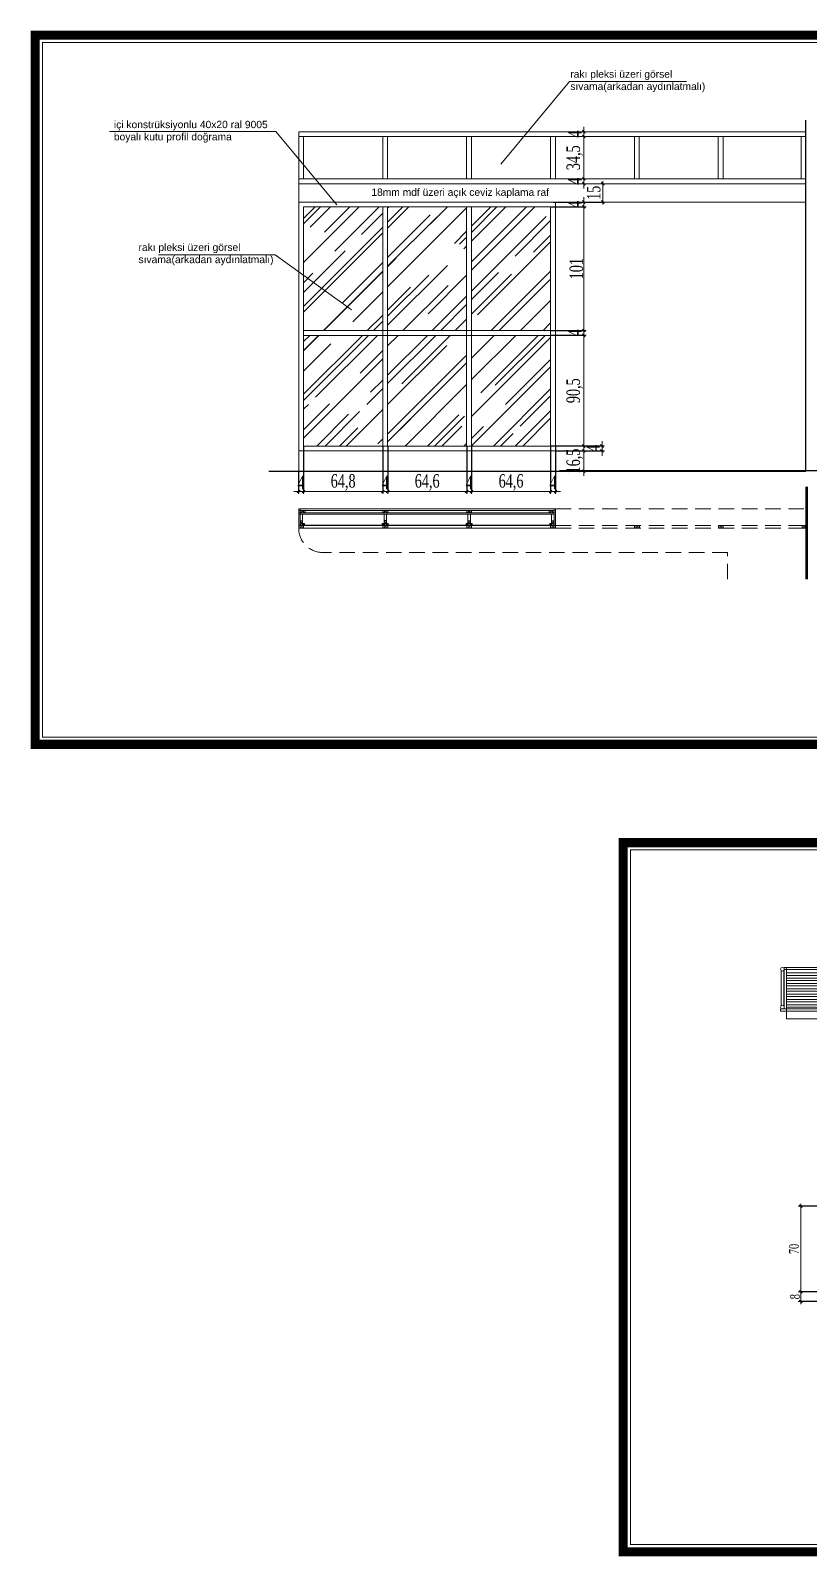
# Model space of a CAD drawing. Header units: millimetres. Extents: x 54215 to 67697, y 23496 to 56611.
# Drawn here: x 57020 to 57657, y 30167 to 31415 of the extents above; entities that cross this region are included whole.
import ezdxf

# ---------------------------------------------------------------- set-up
doc = ezdxf.new("R2010")
doc.units = ezdxf.units.MM
doc.linetypes.add('DASHED', pattern=[19.05, 12.7, -6.35])
doc.layers.add('0 rölöve', color=7, linetype='Continuous', true_color=0xf1380e)
for name, color, linetype, lineweight in [('no3_ahsap gorunus arka ince', 53, 'Continuous', 15), ('no3_ahsap gorunus on ince', 32, 'Continuous', 13), ('no3_ahşap gorunus on kalın', 22, 'Continuous', 15), ('no3_cam kesit arka', 141, 'Continuous', 18), ('no3_duvar kaplama', 8, 'Continuous', 0), ('no3_duvar mevcut', 4, 'Continuous', 35), ('no3_kutu profil gorunus', 8, 'Continuous', 0), ('no3_kutuprofil kesit', 74, 'Continuous', 18), ('no3_lejand', 255, 'Continuous', 13), ('no3_tefriş izdüşüm', 87, 'Continuous', 15), ('no3_yazı duvar', 152, 'Continuous', 0), ('no3_ölçü detay', 252, 'Continuous', 0)]:
    doc.layers.add(name, color=color, linetype=linetype, lineweight=lineweight)
doc.layers.add('no3_alçıpan kesit', color=7, linetype='Continuous', lineweight=20, true_color=0xf5003d)
doc.layers.add('no3_tefriş ön ince', color=7, linetype='Continuous', lineweight=18, true_color=0x8c1aff)
doc.styles.get("Standard").update_dxf_attribs({"font": 'arial.ttf'})
doc.styles.add('Ölçü50', font='georgia.ttf', dxfattribs={"width": 0.7})
doc.dimstyles.new('olcu10', dxfattribs={"dimtxt": 11, "dimasz": 2, "dimexe": 1.25, "dimexo": 0.625, "dimgap": 0.5, "dimtad": 1, "dimdec": 1, "dimzin": 9, "dimtxsty": 'Ölçü50', "dimblk": 'CENTIK', "dimcen": 2, "dimclrd": 250, "dimclre": 250, "dimclrt": 44, "dimazin": 2, "dimtfac": 1, "dimtdec": 1, "dimtix": 1, "dimtmove": 0, "dimatfit": 3, "dimldrblk": 'CENTIK', "dimfxl": 1, "dimlwd": -1, "dimarcsym": 0})

# ---------------------------------------------------------------- blocks, each defined once
blk = doc.blocks.new('ekmekrafıüstttt')
at = {"layer": 'no3_ahşap gorunus on kalın'}
for p, q in [((1429.4, 4409.5), (1429.4, 4377.3)), ((1431.2, 4409.5), (1431.2, 4377.3)), ((1514.6, 4409.5), (1514.6, 4377.3)), ((1516.4, 4409.5), (1516.4, 4377.3))]:
    blk.add_line(p, q, dxfattribs=at)
for points in [[(1429.4, 4411.3), (1516.4, 4411.3), (1516.4, 4409.5), (1429.4, 4409.5)], [(1426.4, 4377.3), (1519.4, 4377.3), (1519.4, 4375.5), (1426.4, 4375.5)]]:
    blk.add_lwpolyline(points, close=True, dxfattribs=at)
at = {"layer": 'no3_duvar kaplama'}
for p, q in [((1431.2, 4406.8, 2), (1514.6, 4406.8, 2)), ((1431.2, 4404.8, 2), (1514.6, 4404.8, 2)), ((1431.2, 4402.5, 2), (1514.6, 4402.5, 2)), ((1431.2, 4400.5, 2), (1514.6, 4400.5, 2)), ((1431.2, 4398.1, 2), (1514.6, 4398.1, 2)), ((1431.2, 4396.1, 2), (1514.6, 4396.1, 2)), ((1431.2, 4393.8, 2), (1514.6, 4393.8, 2)), ((1431.2, 4391.8, 2), (1514.6, 4391.8, 2)), ((1431.2, 4389.5, 2), (1514.6, 4389.5, 2)), ((1431.2, 4387.5, 2), (1514.6, 4387.5, 2)), ((1431.2, 4385.1, 2), (1514.6, 4385.1, 2)), ((1431.2, 4383.1, 2), (1514.6, 4383.1, 2)), ((1431.2, 4380.8, 2), (1514.6, 4380.8, 2)), ((1431.2, 4378.8, 2), (1514.6, 4378.8, 2))]:
    blk.add_line(p, q, dxfattribs=at)
at = {"layer": 'no3_kutuprofil kesit'}
for p, q in [((1426.9, 4379.8), (1426.9, 4408.7)), ((1429, 4379.8), (1429, 4408.7)), ((1516.9, 4379.8), (1516.9, 4408.7)), ((1519, 4379.8), (1519, 4408.7))]:
    blk.add_line(p, q, dxfattribs=at)
for centre in [(1427.9, 4409.8), (1517.9, 4409.8), (1427.9, 4378.8), (1517.9, 4378.8)]:
    blk.add_circle(centre, 1.5, dxfattribs=at)
blk = doc.blocks.new('CENTIK')
for p, q in [((-1, 0), (1, 0)), ((-0.57, -0.57), (0.57, 0.57)), ((0, 1), (0, -1))]:
    blk.add_line(p, q)
blk = doc.blocks.new('*D231')
at = {"layer": 'Defpoints', "color": 0, "transparency": 16777216}
for p in [(57650.2, 30453.8), (57670.8, 30453.8), (57670.8, 30383.8)]:
    blk.add_point(p, dxfattribs=at)
at = {"layer": 'no3_ölçü detay', "color": 250, "lineweight": -2, "transparency": 16777216}
for p, q in [((57670.2, 30453.8), (57648.9, 30453.8)), ((57670.2, 30383.8), (57648.9, 30383.8))]:
    blk.add_line(p, q, dxfattribs=at)
at = {"layer": 'no3_ölçü detay', "color": 250, "transparency": 16777216}
blk.add_line((57650.2, 30385.8), (57650.2, 30451.8), dxfattribs=at)
at = {"layer": 'no3_ölçü detay', "color": 250, "transparency": 16777216, "xscale": 2, "yscale": 2, "zscale": 2}
for p, rotation in [((57650.2, 30453.8), 90), ((57650.2, 30383.8), 270)]:
    blk.add_blockref('CENTIK', p, dxfattribs=dict(at, rotation=rotation))
at = {"layer": 'no3_ölçü detay', "color": 44, "transparency": 16777216, "insert": (57644.7, 30418.8), "char_height": 8, "attachment_point": 5, "rotation": 90, "style": 'Ölçü50'}
blk.add_mtext('70', dxfattribs=at)
blk = doc.blocks.new('*D233')
at = {"layer": 'Defpoints', "color": 0, "transparency": 16777216}
for p in [(57670.8, 30383.8), (57650.2, 30375.8), (57679.4, 30375.8)]:
    blk.add_point(p, dxfattribs=at)
at = {"layer": 'no3_ölçü detay', "color": 250, "lineweight": -2, "transparency": 16777216}
for p, q in [((57670.2, 30383.8), (57648.9, 30383.8)), ((57678.8, 30375.8), (57648.9, 30375.8))]:
    blk.add_line(p, q, dxfattribs=at)
at = {"layer": 'no3_ölçü detay', "color": 250, "transparency": 16777216}
blk.add_line((57650.2, 30381.8), (57650.2, 30377.8), dxfattribs=at)
at = {"layer": 'no3_ölçü detay', "color": 250, "transparency": 16777216, "xscale": 2, "yscale": 2, "zscale": 2}
for p, rotation in [((57650.2, 30383.8), 90), ((57650.2, 30375.8), 270)]:
    blk.add_blockref('CENTIK', p, dxfattribs=dict(at, rotation=rotation))
at = {"layer": 'no3_ölçü detay', "color": 44, "transparency": 16777216, "insert": (57645.5, 30379.8), "char_height": 8, "attachment_point": 5, "rotation": 90, "style": 'Ölçü50'}
blk.add_mtext('8', dxfattribs=at)
blk = doc.blocks.new('*D235')
at = {"layer": 'Defpoints', "color": 0, "transparency": 16777216}
for p in [(57488.3, 31289.9), (57488.5, 31289.9), (57462.5, 31274.9)]:
    blk.add_point(p, dxfattribs=at)
at = {"layer": 'no3_ölçü detay', "color": 250, "lineweight": -2, "transparency": 16777216}
for p, q in [((57487.9, 31289.9), (57487.1, 31289.9)), ((57463.2, 31274.9), (57489.6, 31274.9))]:
    blk.add_line(p, q, dxfattribs=at)
at = {"layer": 'no3_ölçü detay', "color": 250, "transparency": 16777216}
blk.add_line((57488.3, 31276.9), (57488.3, 31287.9), dxfattribs=at)
at = {"layer": 'no3_ölçü detay', "color": 250, "transparency": 16777216, "xscale": 2, "yscale": 2, "zscale": 2}
for p, rotation in [((57488.3, 31289.9), 90), ((57488.3, 31274.9), 270)]:
    blk.add_blockref('CENTIK', p, dxfattribs=dict(at, rotation=rotation))
at = {"layer": 'no3_ölçü detay', "color": 44, "transparency": 16777216, "insert": (57480.9, 31282.4), "char_height": 11, "attachment_point": 5, "rotation": 90, "style": 'Ölçü50'}
blk.add_mtext('15', dxfattribs=at)
blk = doc.blocks.new('*D236')
at = {"layer": 'Defpoints', "color": 0, "transparency": 16777216}
for p in [(57445.6, 31165.9), (57472.8, 31165.9), (57445.6, 31075.4)]:
    blk.add_point(p, dxfattribs=at)
at = {"layer": 'no3_ölçü detay', "color": 250, "lineweight": -2, "transparency": 16777216}
for p, q in [((57446.2, 31165.9), (57474.1, 31165.9)), ((57446.2, 31075.4), (57474.1, 31075.4))]:
    blk.add_line(p, q, dxfattribs=at)
at = {"layer": 'no3_ölçü detay', "color": 250, "transparency": 16777216}
blk.add_line((57472.8, 31077.4), (57472.8, 31163.9), dxfattribs=at)
at = {"layer": 'no3_ölçü detay', "color": 250, "transparency": 16777216, "xscale": 2, "yscale": 2, "zscale": 2}
for p, rotation in [((57472.8, 31165.9), 90), ((57472.8, 31075.4), 270)]:
    blk.add_blockref('CENTIK', p, dxfattribs=dict(at, rotation=rotation))
at = {"layer": 'no3_ölçü detay', "color": 44, "transparency": 16777216, "insert": (57465.4, 31120.6), "char_height": 11, "attachment_point": 5, "rotation": 90, "style": 'Ölçü50'}
blk.add_mtext('90,5', dxfattribs=at)
blk = doc.blocks.new('*D237')
at = {"layer": 'Defpoints', "color": 0, "transparency": 16777216}
for p in [(57243.6, 31074.7), (57308.4, 31075.4), (57308.4, 31038.2)]:
    blk.add_point(p, dxfattribs=at)
at = {"layer": 'no3_ölçü detay', "color": 250, "lineweight": -2, "transparency": 16777216}
for p, q in [((57243.6, 31074.1), (57243.6, 31036.9)), ((57308.4, 31074.7), (57308.4, 31036.9))]:
    blk.add_line(p, q, dxfattribs=at)
at = {"layer": 'no3_ölçü detay', "color": 250, "transparency": 16777216}
blk.add_line((57245.6, 31038.2), (57306.4, 31038.2), dxfattribs=at)
at = {"layer": 'no3_ölçü detay', "color": 250, "transparency": 16777216, "xscale": 2, "yscale": 2, "zscale": 2, "rotation": 180}
blk.add_blockref('CENTIK', (57243.6, 31038.2), dxfattribs=at)
at = {"layer": 'no3_ölçü detay', "color": 250, "transparency": 16777216, "xscale": 2, "yscale": 2, "zscale": 2}
blk.add_blockref('CENTIK', (57308.4, 31038.2), dxfattribs=at)
at = {"layer": 'no3_ölçü detay', "color": 44, "transparency": 16777216, "insert": (57276, 31045.6), "char_height": 11, "attachment_point": 5, "style": 'Ölçü50'}
blk.add_mtext('64,8', dxfattribs=at)
blk = doc.blocks.new('*D238')
at = {"layer": 'Defpoints', "color": 0, "transparency": 16777216}
for p in [(57472.8, 31328.4), (57473, 31328.4), (57473, 31293.9)]:
    blk.add_point(p, dxfattribs=at)
at = {"layer": 'no3_ölçü detay', "color": 250, "lineweight": -2, "transparency": 16777216}
for p, q in [((57472.4, 31328.4), (57471.6, 31328.4)), ((57472.4, 31293.9), (57471.6, 31293.9))]:
    blk.add_line(p, q, dxfattribs=at)
at = {"layer": 'no3_ölçü detay', "color": 250, "transparency": 16777216}
blk.add_line((57472.8, 31295.9), (57472.8, 31326.4), dxfattribs=at)
at = {"layer": 'no3_ölçü detay', "color": 250, "transparency": 16777216, "xscale": 2, "yscale": 2, "zscale": 2}
for p, rotation in [((57472.8, 31328.4), 90), ((57472.8, 31293.9), 270)]:
    blk.add_blockref('CENTIK', p, dxfattribs=dict(at, rotation=rotation))
at = {"layer": 'no3_ölçü detay', "color": 44, "transparency": 16777216, "insert": (57465.4, 31311.1), "char_height": 11, "attachment_point": 5, "rotation": 90, "style": 'Ölçü50'}
blk.add_mtext('34,5', dxfattribs=at)
blk = doc.blocks.new('*D239')
at = {"layer": 'Defpoints', "color": 0, "transparency": 16777216}
for p in [(57449.6, 31071.4), (57472.8, 31071.4), (57449.6, 31054.9)]:
    blk.add_point(p, dxfattribs=at)
at = {"layer": 'no3_ölçü detay', "color": 250, "lineweight": -2, "transparency": 16777216}
for p, q in [((57450.2, 31071.4), (57474.1, 31071.4)), ((57450.2, 31054.9), (57474.1, 31054.9))]:
    blk.add_line(p, q, dxfattribs=at)
at = {"layer": 'no3_ölçü detay', "color": 250, "transparency": 16777216}
for p, q in [((57472.8, 31073.4), (57472.8, 31075.4)), ((57472.8, 31054.9), (57472.8, 31071.4)), ((57472.8, 31052.9), (57472.8, 31050.9))]:
    blk.add_line(p, q, dxfattribs=at)
at = {"layer": 'no3_ölçü detay', "color": 250, "transparency": 16777216, "xscale": 2, "yscale": 2, "zscale": 2}
for p, rotation in [((57472.8, 31071.4), 270), ((57472.8, 31054.9), 90)]:
    blk.add_blockref('CENTIK', p, dxfattribs=dict(at, rotation=rotation))
at = {"layer": 'no3_ölçü detay', "color": 44, "transparency": 16777216, "insert": (57465.4, 31063.1), "char_height": 11, "attachment_point": 5, "rotation": 90, "style": 'Ölçü50'}
blk.add_mtext('16,5', dxfattribs=at)
blk = doc.blocks.new('*D240')
at = {"layer": 'Defpoints', "color": 0, "transparency": 16777216}
for p in [(57312.4, 31075.4), (57377, 31075.4), (57377, 31038.2)]:
    blk.add_point(p, dxfattribs=at)
at = {"layer": 'no3_ölçü detay', "color": 250, "lineweight": -2, "transparency": 16777216}
for p, q in [((57312.4, 31074.7), (57312.4, 31036.9)), ((57377, 31074.7), (57377, 31036.9))]:
    blk.add_line(p, q, dxfattribs=at)
at = {"layer": 'no3_ölçü detay', "color": 250, "transparency": 16777216}
blk.add_line((57314.4, 31038.2), (57375, 31038.2), dxfattribs=at)
at = {"layer": 'no3_ölçü detay', "color": 250, "transparency": 16777216, "xscale": 2, "yscale": 2, "zscale": 2, "rotation": 180}
blk.add_blockref('CENTIK', (57312.4, 31038.2), dxfattribs=at)
at = {"layer": 'no3_ölçü detay', "color": 250, "transparency": 16777216, "xscale": 2, "yscale": 2, "zscale": 2}
blk.add_blockref('CENTIK', (57377, 31038.2), dxfattribs=at)
at = {"layer": 'no3_ölçü detay', "color": 44, "transparency": 16777216, "insert": (57344.7, 31045.6), "char_height": 11, "attachment_point": 5, "style": 'Ölçü50'}
blk.add_mtext('64,6', dxfattribs=at)
blk = doc.blocks.new('*D242')
at = {"layer": 'Defpoints', "color": 0, "transparency": 16777216}
for p in [(57472.8, 31332.4), (57473, 31332.4), (57473, 31328.4)]:
    blk.add_point(p, dxfattribs=at)
at = {"layer": 'no3_ölçü detay', "color": 250, "lineweight": -2, "transparency": 16777216}
for p, q in [((57472.4, 31332.4), (57471.6, 31332.4)), ((57472.4, 31328.4), (57471.6, 31328.4))]:
    blk.add_line(p, q, dxfattribs=at)
at = {"layer": 'no3_ölçü detay', "color": 250, "transparency": 16777216}
for p, q in [((57472.8, 31334.4), (57472.8, 31336.4)), ((57472.8, 31328.4), (57472.8, 31332.4)), ((57472.8, 31326.4), (57472.8, 31324.4))]:
    blk.add_line(p, q, dxfattribs=at)
at = {"layer": 'no3_ölçü detay', "color": 250, "transparency": 16777216, "xscale": 2, "yscale": 2, "zscale": 2}
for p, rotation in [((57472.8, 31332.4), 270), ((57472.8, 31328.4), 90)]:
    blk.add_blockref('CENTIK', p, dxfattribs=dict(at, rotation=rotation))
at = {"layer": 'no3_ölçü detay', "color": 44, "transparency": 16777216, "insert": (57465.4, 31330.4), "char_height": 11, "attachment_point": 5, "rotation": 90, "style": 'Ölçü50'}
blk.add_mtext('4', dxfattribs=at)
blk = doc.blocks.new('*D243')
at = {"layer": 'Defpoints', "color": 0, "transparency": 16777216}
for p in [(57445.6, 31169.9), (57472.8, 31169.9), (57445.6, 31165.9)]:
    blk.add_point(p, dxfattribs=at)
at = {"layer": 'no3_ölçü detay', "color": 250, "lineweight": -2, "transparency": 16777216}
for p, q in [((57446.2, 31169.9), (57474.1, 31169.9)), ((57446.2, 31165.9), (57474.1, 31165.9))]:
    blk.add_line(p, q, dxfattribs=at)
at = {"layer": 'no3_ölçü detay', "color": 250, "transparency": 16777216}
for p, q in [((57472.8, 31171.9), (57472.8, 31173.9)), ((57472.8, 31165.9), (57472.8, 31169.9)), ((57472.8, 31163.9), (57472.8, 31161.9))]:
    blk.add_line(p, q, dxfattribs=at)
at = {"layer": 'no3_ölçü detay', "color": 250, "transparency": 16777216, "xscale": 2, "yscale": 2, "zscale": 2}
for p, rotation in [((57472.8, 31169.9), 270), ((57472.8, 31165.9), 90)]:
    blk.add_blockref('CENTIK', p, dxfattribs=dict(at, rotation=rotation))
at = {"layer": 'no3_ölçü detay', "color": 44, "transparency": 16777216, "insert": (57465.4, 31167.9), "char_height": 11, "attachment_point": 5, "rotation": 90, "style": 'Ölçü50'}
blk.add_mtext('4', dxfattribs=at)
blk = doc.blocks.new('*D244')
at = {"layer": 'Defpoints', "color": 0, "transparency": 16777216}
for p in [(57381, 31075.4), (57445.6, 31075.4), (57445.6, 31038.2)]:
    blk.add_point(p, dxfattribs=at)
at = {"layer": 'no3_ölçü detay', "color": 250, "lineweight": -2, "transparency": 16777216}
for p, q in [((57381, 31074.7), (57381, 31036.9)), ((57445.6, 31074.7), (57445.6, 31036.9))]:
    blk.add_line(p, q, dxfattribs=at)
at = {"layer": 'no3_ölçü detay', "color": 250, "transparency": 16777216}
blk.add_line((57383, 31038.2), (57443.6, 31038.2), dxfattribs=at)
at = {"layer": 'no3_ölçü detay', "color": 250, "transparency": 16777216, "xscale": 2, "yscale": 2, "zscale": 2, "rotation": 180}
blk.add_blockref('CENTIK', (57381, 31038.2), dxfattribs=at)
at = {"layer": 'no3_ölçü detay', "color": 250, "transparency": 16777216, "xscale": 2, "yscale": 2, "zscale": 2}
blk.add_blockref('CENTIK', (57445.6, 31038.2), dxfattribs=at)
at = {"layer": 'no3_ölçü detay', "color": 44, "transparency": 16777216, "insert": (57413.3, 31045.6), "char_height": 11, "attachment_point": 5, "style": 'Ölçü50'}
blk.add_mtext('64,6', dxfattribs=at)
blk = doc.blocks.new('*D246')
at = {"layer": 'Defpoints', "color": 0, "transparency": 16777216}
for p in [(57472.8, 31293.9), (57473, 31293.9), (57473, 31289.9)]:
    blk.add_point(p, dxfattribs=at)
at = {"layer": 'no3_ölçü detay', "color": 250, "transparency": 16777216}
for p, q in [((57472.8, 31295.9), (57472.8, 31297.9)), ((57472.8, 31289.9), (57472.8, 31293.9)), ((57472.8, 31287.9), (57472.8, 31285.9))]:
    blk.add_line(p, q, dxfattribs=at)
at = {"layer": 'no3_ölçü detay', "color": 250, "lineweight": -2, "transparency": 16777216}
for p, q in [((57472.4, 31293.9), (57471.6, 31293.9)), ((57472.4, 31289.9), (57471.6, 31289.9))]:
    blk.add_line(p, q, dxfattribs=at)
at = {"layer": 'no3_ölçü detay', "color": 250, "transparency": 16777216, "xscale": 2, "yscale": 2, "zscale": 2}
for p, rotation in [((57472.8, 31293.9), 270), ((57472.8, 31289.9), 90)]:
    blk.add_blockref('CENTIK', p, dxfattribs=dict(at, rotation=rotation))
at = {"layer": 'no3_ölçü detay', "color": 44, "transparency": 16777216, "insert": (57465.4, 31291.9), "char_height": 11, "attachment_point": 5, "rotation": 90, "style": 'Ölçü50'}
blk.add_mtext('4', dxfattribs=at)
blk = doc.blocks.new('*D247')
at = {"layer": 'Defpoints', "color": 0, "transparency": 16777216}
for p in [(57243.6, 31075.4), (57239.6, 31054.9), (57243.6, 31038.2)]:
    blk.add_point(p, dxfattribs=at)
at = {"layer": 'no3_ölçü detay', "color": 250, "lineweight": -2, "transparency": 16777216}
for p, q in [((57243.6, 31074.7), (57243.6, 31036.9)), ((57239.6, 31054.2), (57239.6, 31036.9))]:
    blk.add_line(p, q, dxfattribs=at)
at = {"layer": 'no3_ölçü detay', "color": 250, "transparency": 16777216}
for p, q in [((57237.6, 31038.2), (57235.6, 31038.2)), ((57239.6, 31038.2), (57243.6, 31038.2)), ((57245.6, 31038.2), (57247.6, 31038.2))]:
    blk.add_line(p, q, dxfattribs=at)
at = {"layer": 'no3_ölçü detay', "color": 250, "transparency": 16777216, "xscale": 2, "yscale": 2, "zscale": 2}
blk.add_blockref('CENTIK', (57239.6, 31038.2), dxfattribs=at)
at = {"layer": 'no3_ölçü detay', "color": 250, "transparency": 16777216, "xscale": 2, "yscale": 2, "zscale": 2, "rotation": 180}
blk.add_blockref('CENTIK', (57243.6, 31038.2), dxfattribs=at)
at = {"layer": 'no3_ölçü detay', "color": 44, "transparency": 16777216, "insert": (57241.6, 31045.6), "char_height": 11, "attachment_point": 5, "style": 'Ölçü50'}
blk.add_mtext('4', dxfattribs=at)
blk = doc.blocks.new('*D249')
at = {"layer": 'Defpoints', "color": 0, "transparency": 16777216}
for p in [(57445.6, 31270.9), (57472.8, 31270.9), (57445.6, 31169.9)]:
    blk.add_point(p, dxfattribs=at)
at = {"layer": 'no3_ölçü detay', "color": 250, "lineweight": -2, "transparency": 16777216}
for p, q in [((57446.2, 31270.9), (57474.1, 31270.9)), ((57446.2, 31169.9), (57474.1, 31169.9))]:
    blk.add_line(p, q, dxfattribs=at)
at = {"layer": 'no3_ölçü detay', "color": 250, "transparency": 16777216}
blk.add_line((57472.8, 31171.9), (57472.8, 31268.9), dxfattribs=at)
at = {"layer": 'no3_ölçü detay', "color": 250, "transparency": 16777216, "xscale": 2, "yscale": 2, "zscale": 2}
for p, rotation in [((57472.8, 31270.9), 90), ((57472.8, 31169.9), 270)]:
    blk.add_blockref('CENTIK', p, dxfattribs=dict(at, rotation=rotation))
at = {"layer": 'no3_ölçü detay', "color": 44, "transparency": 16777216, "insert": (57466.7, 31220.4), "char_height": 11, "attachment_point": 5, "rotation": 90, "style": 'Ölçü50'}
blk.add_mtext('101', dxfattribs=at)
blk = doc.blocks.new('*D252')
at = {"layer": 'Defpoints', "color": 0, "transparency": 16777216}
for p in [(57445.6, 31270.9), (57447, 31274.9), (57472.8, 31274.9)]:
    blk.add_point(p, dxfattribs=at)
at = {"layer": 'no3_ölçü detay', "color": 250, "lineweight": -2, "transparency": 16777216}
for p, q in [((57446.2, 31270.9), (57474.1, 31270.9)), ((57447.7, 31274.9), (57474.1, 31274.9))]:
    blk.add_line(p, q, dxfattribs=at)
at = {"layer": 'no3_ölçü detay', "color": 250, "transparency": 16777216}
for p, q in [((57472.8, 31276.9), (57472.8, 31278.9)), ((57472.8, 31270.9), (57472.8, 31274.9)), ((57472.8, 31268.9), (57472.8, 31266.9))]:
    blk.add_line(p, q, dxfattribs=at)
at = {"layer": 'no3_ölçü detay', "color": 250, "transparency": 16777216, "xscale": 2, "yscale": 2, "zscale": 2}
for p, rotation in [((57472.8, 31274.9), 270), ((57472.8, 31270.9), 90)]:
    blk.add_blockref('CENTIK', p, dxfattribs=dict(at, rotation=rotation))
at = {"layer": 'no3_ölçü detay', "color": 44, "transparency": 16777216, "insert": (57465.4, 31272.9), "char_height": 11, "attachment_point": 5, "rotation": 90, "style": 'Ölçü50'}
blk.add_mtext('4', dxfattribs=at)
blk = doc.blocks.new('*D253')
at = {"layer": 'Defpoints', "color": 0, "transparency": 16777216}
for p in [(57445.6, 31075.4), (57449.6, 31075.4), (57449.6, 31038.2)]:
    blk.add_point(p, dxfattribs=at)
at = {"layer": 'no3_ölçü detay', "color": 250, "lineweight": -2, "transparency": 16777216}
for p, q in [((57445.6, 31074.7), (57445.6, 31036.9)), ((57449.6, 31074.7), (57449.6, 31036.9))]:
    blk.add_line(p, q, dxfattribs=at)
at = {"layer": 'no3_ölçü detay', "color": 250, "transparency": 16777216}
for p, q in [((57443.6, 31038.2), (57441.6, 31038.2)), ((57445.6, 31038.2), (57449.6, 31038.2)), ((57451.6, 31038.2), (57453.6, 31038.2))]:
    blk.add_line(p, q, dxfattribs=at)
at = {"layer": 'no3_ölçü detay', "color": 250, "transparency": 16777216, "xscale": 2, "yscale": 2, "zscale": 2}
blk.add_blockref('CENTIK', (57445.6, 31038.2), dxfattribs=at)
at = {"layer": 'no3_ölçü detay', "color": 250, "transparency": 16777216, "xscale": 2, "yscale": 2, "zscale": 2, "rotation": 180}
blk.add_blockref('CENTIK', (57449.6, 31038.2), dxfattribs=at)
at = {"layer": 'no3_ölçü detay', "color": 44, "transparency": 16777216, "insert": (57447.6, 31045.6), "char_height": 11, "attachment_point": 5, "style": 'Ölçü50'}
blk.add_mtext('4', dxfattribs=at)
blk = doc.blocks.new('*D257')
at = {"layer": 'Defpoints', "color": 0, "transparency": 16777216}
for p in [(57377, 31075.4), (57381, 31075.4), (57381, 31038.2)]:
    blk.add_point(p, dxfattribs=at)
at = {"layer": 'no3_ölçü detay', "color": 250, "lineweight": -2, "transparency": 16777216}
for p, q in [((57377, 31074.7), (57377, 31036.9)), ((57381, 31074.7), (57381, 31036.9))]:
    blk.add_line(p, q, dxfattribs=at)
at = {"layer": 'no3_ölçü detay', "color": 250, "transparency": 16777216}
for p, q in [((57375, 31038.2), (57373, 31038.2)), ((57377, 31038.2), (57381, 31038.2)), ((57383, 31038.2), (57385, 31038.2))]:
    blk.add_line(p, q, dxfattribs=at)
at = {"layer": 'no3_ölçü detay', "color": 250, "transparency": 16777216, "xscale": 2, "yscale": 2, "zscale": 2}
blk.add_blockref('CENTIK', (57377, 31038.2), dxfattribs=at)
at = {"layer": 'no3_ölçü detay', "color": 250, "transparency": 16777216, "xscale": 2, "yscale": 2, "zscale": 2, "rotation": 180}
blk.add_blockref('CENTIK', (57381, 31038.2), dxfattribs=at)
at = {"layer": 'no3_ölçü detay', "color": 44, "transparency": 16777216, "insert": (57379, 31045.6), "char_height": 11, "attachment_point": 5, "style": 'Ölçü50'}
blk.add_mtext('4', dxfattribs=at)
blk = doc.blocks.new('*D258')
at = {"layer": 'Defpoints', "color": 0, "transparency": 16777216}
for p in [(57460.4, 31075.4), (57464.4, 31071.4), (57487.7, 31075.4)]:
    blk.add_point(p, dxfattribs=at)
at = {"layer": 'no3_ölçü detay', "color": 250, "lineweight": -2, "transparency": 16777216}
for p, q in [((57461.1, 31075.4), (57488.9, 31075.4)), ((57465.1, 31071.4), (57488.9, 31071.4))]:
    blk.add_line(p, q, dxfattribs=at)
at = {"layer": 'no3_ölçü detay', "color": 250, "transparency": 16777216}
for p, q in [((57487.7, 31077.4), (57487.7, 31079.4)), ((57487.7, 31071.4), (57487.7, 31075.4)), ((57487.7, 31069.4), (57487.7, 31067.4))]:
    blk.add_line(p, q, dxfattribs=at)
at = {"layer": 'no3_ölçü detay', "color": 250, "transparency": 16777216, "xscale": 2, "yscale": 2, "zscale": 2}
for p, rotation in [((57487.7, 31075.4), 270), ((57487.7, 31071.4), 90)]:
    blk.add_blockref('CENTIK', p, dxfattribs=dict(at, rotation=rotation))
at = {"layer": 'no3_ölçü detay', "color": 44, "transparency": 16777216, "insert": (57480.3, 31073.4), "char_height": 11, "attachment_point": 5, "rotation": 90, "style": 'Ölçü50'}
blk.add_mtext('4', dxfattribs=at)
blk = doc.blocks.new('*D260')
at = {"layer": 'Defpoints', "color": 0, "transparency": 16777216}
for p in [(57308.4, 31075.4), (57312.4, 31075.4), (57312.4, 31038.2)]:
    blk.add_point(p, dxfattribs=at)
at = {"layer": 'no3_ölçü detay', "color": 250, "lineweight": -2, "transparency": 16777216}
for p, q in [((57308.4, 31074.7), (57308.4, 31036.9)), ((57312.4, 31074.7), (57312.4, 31036.9))]:
    blk.add_line(p, q, dxfattribs=at)
at = {"layer": 'no3_ölçü detay', "color": 250, "transparency": 16777216}
for p, q in [((57306.4, 31038.2), (57304.4, 31038.2)), ((57308.4, 31038.2), (57312.4, 31038.2)), ((57314.4, 31038.2), (57316.4, 31038.2))]:
    blk.add_line(p, q, dxfattribs=at)
at = {"layer": 'no3_ölçü detay', "color": 250, "transparency": 16777216, "xscale": 2, "yscale": 2, "zscale": 2}
blk.add_blockref('CENTIK', (57308.4, 31038.2), dxfattribs=at)
at = {"layer": 'no3_ölçü detay', "color": 250, "transparency": 16777216, "xscale": 2, "yscale": 2, "zscale": 2, "rotation": 180}
blk.add_blockref('CENTIK', (57312.4, 31038.2), dxfattribs=at)
at = {"layer": 'no3_ölçü detay', "color": 44, "transparency": 16777216, "insert": (57310.4, 31045.6), "char_height": 11, "attachment_point": 5, "style": 'Ölçü50'}
blk.add_mtext('4', dxfattribs=at)

msp = doc.modelspace()

# ---------------------------------------------------------------- hatches: boundary and pattern name
at = {"layer": 'no3_duvar kaplama'}
h = msp.add_hatch(dxfattribs=at)
h.set_pattern_fill('AR-RROOF', color=256, angle=45)
h.set_pattern_definition([(45, (55552.89, 26912.54), (21.55261, 57.47364), [381, -50.8, 127, -25.4]), (45, (55567.8, 26945.41), (-41.848, 5.92697), [76.2, -8.382, 152.4, -19.05]), (45, (55546.605, 26936.788), (81.36112, 105.428207), [203.2, -35.56, 101.6, -25.4])])
h.paths.add_polyline_path([(57308.354, 31270.869), (57243.554, 31270.869), (57243.554, 31169.869), (57308.354, 31169.869)])
h.paths.add_polyline_path([(57376.954, 31270.869), (57312.354, 31270.869), (57312.354, 31169.869), (57376.954, 31169.869)])
h.paths.add_polyline_path([(57380.954, 31169.869), (57445.554, 31169.869), (57445.554, 31270.869), (57380.954, 31270.869)])
h.paths.add_polyline_path([(57380.954, 31075.369), (57445.554, 31075.369), (57445.554, 31165.869), (57380.954, 31165.869)])
h.paths.add_polyline_path([(57376.954, 31165.869), (57312.354, 31165.869), (57312.354, 31075.369), (57376.954, 31075.369)])
h.paths.add_polyline_path([(57308.354, 31165.869), (57243.554, 31165.869), (57243.554, 31075.369), (57308.354, 31075.369)])

# ---------------------------------------------------------------- linework, layer by layer
for p, q in [((57654.427, 31054.869), (57654.427, 31341.96)), ((57215.169, 31054.869), (57654.427, 31054.869)), ((58109.765, 31054.964), (57452.851, 31054.964))]:
    msp.add_line(p, q)
at = {"layer": 'no3_ahsap gorunus arka ince'}
msp.add_line((57239.627, 31306.2), (57239.627, 31301.716), dxfattribs=at)
at = {"layer": 'no3_ahsap gorunus on ince', "elevation": -2}
msp.add_lwpolyline([(57721.93, 30649.014), (57721.93, 30607.014), (57638.53, 30607.014), (57638.53, 30649.014)], close=True, dxfattribs=at)
at = {"layer": 'no3_alçıpan kesit'}
for p, q in [((57239.627, 31023.965), (57239.627, 31010.265)), ((57239.627, 31023.965), (57449.627, 31023.965)), ((57239.627, 31022.765), (57448.427, 31022.765)), ((57239.627, 31020.765), (57448.427, 31020.765)), ((57240.827, 31023.965), (57240.827, 31019.565)), ((57448.427, 31023.965), (57448.427, 31010.265)), ((57449.627, 31023.965), (57449.627, 31010.265)), ((57239.627, 31019.565), (57448.427, 31019.565))]:
    msp.add_line(p, q, dxfattribs=at)
at = {"layer": 'no3_cam kesit arka'}
for points in [[(57242.927, 31010.265), (57377.927, 31010.265), (57377.927, 31010.565), (57242.927, 31010.565)], [(57446.327, 31010.265), (57380.127, 31010.265), (57380.127, 31010.565), (57446.327, 31010.565)]]:
    msp.add_lwpolyline(points, close=True, dxfattribs=at)
at = {"layer": 'no3_duvar kaplama'}
for p, q in [((57654.427, 30966.381), (57654.427, 31042.094)), ((57243.627, 31008.265), (57308.427, 31008.265)), ((57309.427, 31014.565), (57309.427, 31019.565)), ((57311.427, 31014.565), (57311.427, 31019.565)), ((57312.427, 31008.265), (57377.027, 31008.265)), ((57378.027, 31014.265), (57378.027, 31019.565)), ((57380.027, 31014.265), (57380.027, 31019.565)), ((57381.027, 31008.265), (57445.627, 31008.265)), ((57446.427, 31014.265), (57446.427, 31019.565))]:
    msp.add_line(p, q, dxfattribs=at)
at = {"layer": 'no3_duvar kaplama', "linetype": 'DASHED'}
for p, q in [((57590.427, 30988.265), (57259.627, 30988.265)), ((57590.427, 30966.381), (57590.427, 30988.265))]:
    msp.add_line(p, q, dxfattribs=at)
msp.add_arc((57259.627, 31008.265), 20, 180, 270, dxfattribs=at)
at = {"layer": 'no3_duvar mevcut'}
msp.add_line((57655.427, 30966.381), (57655.427, 31042.094), dxfattribs=at)
at = {"layer": 'no3_kutu profil gorunus'}
for p, q in [((57240.827, 31014.265), (57240.827, 31019.565)), ((57242.827, 31014.265), (57242.827, 31019.565))]:
    msp.add_line(p, q, dxfattribs=at)
at = {"layer": 'no3_kutuprofil kesit'}
for p, q in [((57244.827, 31020.765), (57240.827, 31022.765)), ((57240.827, 31020.765), (57244.827, 31022.765)), ((57312.427, 31022.765), (57308.427, 31020.765)), ((57308.427, 31022.765), (57312.427, 31020.765)), ((57381.027, 31022.765), (57377.027, 31020.765)), ((57377.027, 31022.765), (57381.027, 31020.765)), ((57448.427, 31022.765), (57444.427, 31020.765)), ((57444.427, 31022.765), (57448.427, 31020.765)), ((57243.627, 31008.265), (57239.627, 31010.265)), ((57239.627, 31008.265), (57243.627, 31010.265)), ((57242.827, 31014.265), (57240.827, 31010.265)), ((57242.827, 31010.265), (57240.827, 31014.265)), ((57244.327, 31010.565), (57242.827, 31012.065)), ((57244.327, 31012.065), (57242.827, 31010.565)), ((57309.427, 31010.565), (57307.927, 31012.065)), ((57309.427, 31012.065), (57307.927, 31010.565)), ((57312.427, 31008.265), (57308.427, 31010.265)), ((57308.427, 31008.265), (57312.427, 31010.265)), ((57311.427, 31014.565), (57309.427, 31010.565)), ((57311.427, 31010.565), (57309.427, 31014.565)), ((57312.927, 31010.565), (57311.427, 31012.065)), ((57312.927, 31012.065), (57311.427, 31010.565)), ((57378.027, 31010.565), (57376.527, 31012.065)), ((57378.027, 31012.065), (57376.527, 31010.565)), ((57381.027, 31008.265), (57377.027, 31010.265)), ((57377.027, 31008.265), (57381.027, 31010.265)), ((57380.027, 31014.265), (57378.027, 31010.265)), ((57380.027, 31010.265), (57378.027, 31014.265)), ((57381.527, 31010.565), (57380.027, 31012.065)), ((57381.527, 31012.065), (57380.027, 31010.565)), ((57446.427, 31010.565), (57444.927, 31012.065)), ((57446.427, 31012.065), (57444.927, 31010.565)), ((57445.627, 31008.265), (57449.627, 31010.265)), ((57449.627, 31008.265), (57445.627, 31010.265)), ((57446.427, 31014.265), (57448.427, 31010.265)), ((57446.427, 31010.265), (57448.427, 31014.265))]:
    msp.add_line(p, q, dxfattribs=at)
for points in [[(57240.827, 31022.765), (57240.827, 31020.765), (57244.827, 31020.765), (57244.827, 31022.765)], [(57308.427, 31020.765), (57308.427, 31022.765), (57312.427, 31022.765), (57312.427, 31020.765)], [(57377.027, 31020.765), (57377.027, 31022.765), (57381.027, 31022.765), (57381.027, 31020.765)], [(57444.427, 31020.765), (57444.427, 31022.765), (57448.427, 31022.765), (57448.427, 31020.765)], [(57239.627, 31010.265), (57239.627, 31008.265), (57243.627, 31008.265), (57243.627, 31010.265)], [(57240.827, 31010.265), (57242.827, 31010.265), (57242.827, 31014.265), (57240.827, 31014.265)], [(57244.327, 31010.565), (57244.327, 31012.065), (57242.827, 31012.065), (57242.827, 31010.565)], [(57309.427, 31010.565), (57309.427, 31012.065), (57307.927, 31012.065), (57307.927, 31010.565)], [(57308.427, 31010.265), (57308.427, 31008.265), (57312.427, 31008.265), (57312.427, 31010.265)], [(57309.427, 31010.565), (57311.427, 31010.565), (57311.427, 31014.565), (57309.427, 31014.565)], [(57312.927, 31010.565), (57312.927, 31012.065), (57311.427, 31012.065), (57311.427, 31010.565)], [(57378.027, 31010.565), (57378.027, 31012.065), (57376.527, 31012.065), (57376.527, 31010.565)], [(57377.027, 31010.265), (57377.027, 31008.265), (57381.027, 31008.265), (57381.027, 31010.265)], [(57378.027, 31010.265), (57380.027, 31010.265), (57380.027, 31014.265), (57378.027, 31014.265)], [(57381.527, 31010.565), (57381.527, 31012.065), (57380.027, 31012.065), (57380.027, 31010.565)], [(57446.427, 31010.565), (57446.427, 31012.065), (57444.927, 31012.065), (57444.927, 31010.565)], [(57449.627, 31010.265), (57449.627, 31008.265), (57445.627, 31008.265), (57445.627, 31010.265)], [(57448.427, 31010.265), (57446.427, 31010.265), (57446.427, 31014.265), (57448.427, 31014.265)]]:
    msp.add_lwpolyline(points, close=True, dxfattribs=at)
at = {"layer": 'no3_lejand', "color": 1, "const_width": 7.466}
for points in [[(58460.835, 30831.403), (57024.058, 30831.403), (57024.058, 31411.403), (58460.835, 31411.403), (58460.835, 31095.784, -0.41421356), (58450.8, 31085.749), (58299.278, 31085.749, 0.41421356), (58295.264, 31081.735), (58295.264, 30984.2, 0.41421356), (58299.278, 30980.186), (58450.8, 30980.186, -0.41421356), (58460.835, 30970.152), (58460.835, 30831.403)], [(58460.835, 30171.094), (57504.96, 30171.094), (57504.96, 30751.094), (58460.835, 30751.094), (58460.835, 30435.475, -0.41421356), (58450.8, 30425.44), (58299.278, 30425.44, 0.41421356), (58295.264, 30421.427), (58295.264, 30323.892, 0.41421356), (58299.278, 30319.878), (58450.8, 30319.878, -0.41421356), (58460.835, 30309.843), (58460.835, 30171.094)]]:
    msp.add_lwpolyline(points, format="xyb", dxfattribs=at)
at = {"layer": 'no3_lejand', "color": 252, "const_width": 0.854}
for points in [[(58454.814, 31095.784, -0.41421356), (58450.8, 31091.77), (58299.278, 31091.77, 0.41421356), (58289.243, 31081.735), (58289.243, 30984.2, 0.41421356), (58299.278, 30974.166), (58450.8, 30974.166, -0.41421356), (58454.814, 30970.152), (58454.814, 30837.424), (57030.078, 30837.424), (57030.078, 31405.382), (58454.814, 31405.382), (58454.814, 31095.784)], [(58454.814, 30435.475, -0.41421356), (58450.8, 30431.461), (58299.278, 30431.461, 0.41421356), (58289.243, 30421.427), (58289.243, 30323.892, 0.41421356), (58299.278, 30313.857), (58450.8, 30313.857, -0.41421356), (58454.814, 30309.843), (58454.814, 30177.115), (57510.981, 30177.115), (57510.981, 30745.074), (58454.814, 30745.074), (58454.814, 30435.475)]]:
    msp.add_lwpolyline(points, format="xyb", dxfattribs=at)
at = {"layer": 'no3_tefriş izdüşüm', "linetype": 'DASHED'}
for p, q in [((57449.627, 31023.965), (57655.427, 31023.965)), ((57449.627, 31010.265), (57654.127, 31010.265)), ((57449.627, 31008.265), (57654.127, 31008.265)), ((57514.227, 31008.265), (57518.227, 31010.265)), ((57518.227, 31008.265), (57514.227, 31010.265)), ((57582.827, 31008.265), (57586.827, 31010.265)), ((57586.827, 31008.265), (57582.827, 31010.265)), ((57651.427, 31008.265), (57655.427, 31010.265)), ((57655.427, 31008.265), (57651.427, 31010.265))]:
    msp.add_line(p, q, dxfattribs=at)
for points in [[(57518.227, 31010.265), (57518.227, 31008.265), (57514.227, 31008.265), (57514.227, 31010.265)], [(57586.827, 31010.265), (57586.827, 31008.265), (57582.827, 31008.265), (57582.827, 31010.265)], [(57655.427, 31010.265), (57655.427, 31008.265), (57651.427, 31008.265), (57651.427, 31010.265)]]:
    msp.add_lwpolyline(points, close=True, dxfattribs=at)
at = {"layer": 'no3_tefriş ön ince'}
for p, q in [((57239.627, 31332.369), (57239.627, 31143.301)), ((57654.427, 31332.369), (57239.627, 31332.369)), ((57654.427, 31328.369), (57239.627, 31328.369)), ((57243.554, 31293.869), (57243.554, 31328.369)), ((57308.354, 31293.869), (57308.354, 31328.369)), ((57312.354, 31293.869), (57312.354, 31328.369)), ((57376.954, 31293.869), (57376.954, 31328.369)), ((57380.954, 31293.869), (57380.954, 31328.369)), ((57445.554, 31293.869), (57445.554, 31328.369)), ((57449.554, 31293.869), (57449.554, 31328.369)), ((57514.154, 31293.869), (57514.154, 31328.369)), ((57518.154, 31293.869), (57518.154, 31328.369)), ((57582.754, 31293.869), (57582.754, 31328.369)), ((57586.754, 31293.869), (57586.754, 31328.369)), ((57650.427, 31328.369), (57650.427, 31293.869)), ((57654.427, 31328.369), (57654.427, 31289.869)), ((57654.427, 31293.869), (57239.627, 31293.869)), ((57654.427, 31289.869), (57239.627, 31289.869)), ((57239.627, 31274.869), (57239.627, 31054.869)), ((57449.554, 31274.869), (57239.627, 31274.869)), ((57654.427, 31274.869), (57239.627, 31274.869)), ((57243.554, 31075.369), (57243.554, 31270.869)), ((57243.554, 31270.869), (57445.554, 31270.869)), ((57308.354, 31075.369), (57308.354, 31270.869)), ((57312.354, 31075.369), (57312.354, 31270.869)), ((57376.954, 31075.369), (57376.954, 31270.869)), ((57380.954, 31075.369), (57380.954, 31270.869)), ((57445.554, 31075.369), (57445.554, 31270.869)), ((57449.554, 31274.869), (57449.554, 31054.869)), ((57449.554, 31054.869), (57449.554, 31274.869)), ((57243.554, 31169.869), (57445.554, 31169.869)), ((57243.554, 31165.869), (57445.554, 31165.869)), ((57449.554, 31071.369), (57239.627, 31071.369)), ((57445.554, 31075.369), (57243.554, 31075.369)), ((57449.554, 31054.869), (57239.627, 31054.869))]:
    msp.add_line(p, q, dxfattribs=at)
at = {"layer": 'no3_yazı duvar'}
for points in [[(57404.812, 31305.94), (57461.145, 31373.348), (57556.73, 31373.348)], [(57270.847, 31272.609), (57221.027, 31332.695), (57084.926, 31332.695)], [(57282.859, 31186.762), (57220.476, 31231.74), (57124.89, 31231.74)]]:
    msp.add_lwpolyline(points, dxfattribs=at)

# ---------------------------------------------------------------- block references
at = {"layer": '0 rölöve'}
msp.add_blockref('ekmekrafıüstttt', (56207.298, 26237.758, -2), dxfattribs=at)

# ---------------------------------------------------------------- texts
at = {"layer": 'no3_yazı duvar', "char_height": 6, "attachment_point": 1}
for s, insert, width in [('rakı pleksi üzeri görsel sıvama(arkadan aydınlatmalı)', (57461.735, 31382.533), 143.81258), ('içi konstrüksiyonlu 40x20 ral 9005 boyalı kutu profil doğrama', (57088.493, 31341.301), 143.81258), ('18mm mdf üzeri açık ceviz kaplama raf', (57299.05, 31285.937), 174.72031), ('rakı pleksi üzeri görsel sıvama(arkadan aydınlatmalı)', (57108.638, 31240.926), 143.81258)]:
    msp.add_mtext(s, dxfattribs=dict(at, insert=insert, width=width))

# ---------------------------------------------------------------- dimensions: what is measured, and where the dimension line sits
at = {"layer": 'no3_ölçü detay'}
for base, p1, p2, picture, middle in [((57472.81, 31332.369), (57472.989, 31328.369), (57472.989, 31332.369), '*D242', (57465.415, 31330.369)), ((57472.81, 31328.369), (57472.989, 31293.869), (57472.989, 31328.369), '*D238', (57465.415, 31311.119)), ((57472.81, 31293.869), (57472.989, 31289.869), (57472.989, 31293.869), '*D246', (57465.415, 31291.869)), ((57488.324, 31289.869), (57462.54, 31274.869), (57488.502, 31289.869), '*D235', (57480.929, 31282.369)), ((57472.81, 31274.869), (57445.554, 31270.869), (57447.027, 31274.869), '*D252', (57465.415, 31272.869)), ((57472.81, 31270.869), (57445.554, 31169.869), (57445.554, 31270.869), '*D249', (57466.688, 31220.369)), ((57472.81, 31169.869), (57445.554, 31165.869), (57445.554, 31169.869), '*D243', (57465.415, 31167.869)), ((57472.81, 31165.869), (57445.554, 31075.369), (57445.554, 31165.869), '*D236', (57465.396, 31120.619)), ((57472.81, 31071.369), (57449.554, 31054.869), (57449.554, 31071.369), '*D239', (57465.362, 31063.119)), ((57487.684, 31075.369), (57464.428, 31071.369), (57460.428, 31075.369), '*D258', (57480.289, 31073.369))]:
    dim = msp.add_linear_dim(base=base, p1=p1, p2=p2, angle=90, dimstyle='olcu10', dxfattribs=at)
    dim.commit()
    dim.dimension.update_dxf_attribs({"geometry": picture, "text_midpoint": middle})
dim = msp.add_linear_dim(base=(57243.554, 31038.178), p1=(57239.627, 31054.869), p2=(57243.554, 31075.369), text='4', dimstyle='olcu10', override={"dimtxsty": 'Ölçü50'}, dxfattribs=at)
dim.commit()
dim.dimension.update_dxf_attribs({"geometry": '*D247', "text_midpoint": (57241.591, 31045.573)})
for base, p1, p2, picture, middle in [((57308.354, 31038.178), (57243.554, 31074.744), (57308.354, 31075.369), '*D237', (57275.954, 31045.638)), ((57312.354, 31038.178), (57308.354, 31075.369), (57312.354, 31075.369), '*D260', (57310.354, 31045.573)), ((57376.954, 31038.178), (57312.354, 31075.369), (57376.954, 31075.369), '*D240', (57344.654, 31045.627)), ((57380.954, 31038.178), (57376.954, 31075.369), (57380.954, 31075.369), '*D257', (57378.954, 31045.573)), ((57445.554, 31038.178), (57380.954, 31075.369), (57445.554, 31075.369), '*D244', (57413.254, 31045.627)), ((57449.554, 31038.178), (57445.554, 31075.369), (57449.554, 31075.369), '*D253', (57447.554, 31045.573))]:
    dim = msp.add_linear_dim(base=base, p1=p1, p2=p2, dimstyle='olcu10', dxfattribs=at)
    dim.commit()
    dim.dimension.update_dxf_attribs({"geometry": picture, "text_midpoint": middle})
for base, p2, picture, middle in [((57650.165, 30453.796), (57670.845, 30453.796), '*D231', (57644.65, 30418.796)), ((57650.165, 30375.796), (57679.378, 30375.796), '*D233', (57645.523, 30379.796))]:
    dim = msp.add_linear_dim(base=base, p1=(57670.845, 30383.796), p2=p2, angle=90, dimstyle='olcu10', override={"dimtxt": 8, "dimtxsty": 'Ölçü50', "dimldrblk": 'CENTIK'}, dxfattribs=at)
    dim.commit()
    dim.dimension.update_dxf_attribs({"geometry": picture, "text_midpoint": middle})

doc.saveas('drawing.dxf')
